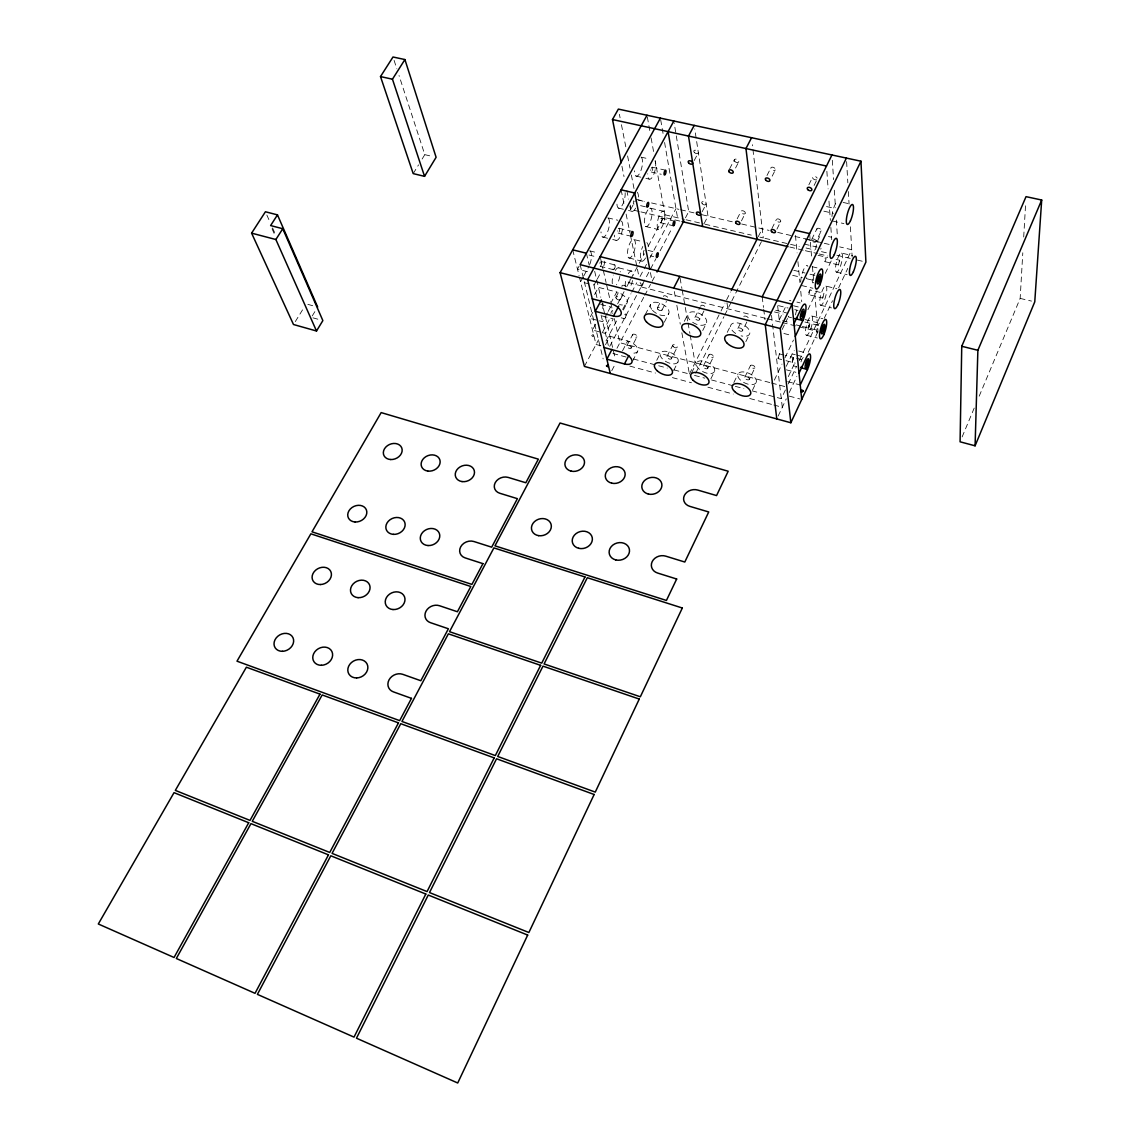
<?xml version="1.0" encoding="UTF-8"?>
<svg xmlns="http://www.w3.org/2000/svg" width="1140" height="1140" viewBox="0 0 1140 1140"><rect width="100%" height="100%" fill="white"/><g stroke="black" fill="none" stroke-linecap="round" stroke-linejoin="round"><path stroke-width="0.75" stroke-dasharray="5 3.75" d="M979.189 396.178L1020.158 298.409L1022.794 252.795M1023.706 237.006L1025.63 203.675M962.131 436.905L974.415 407.578M778.178 416.014L786.286 398.815M789.265 392.502L796.86 376.414M808.246 352.26L818.107 331.327M824.177 318.445L832.528 300.746M838.598 287.864L847.79 268.356M788.31 376.613L793.426 365.826A10.075 2.636 -74.5 0 0 795.022 361.651M785.403 389.966L781.285 398.672L752.372 390.92M788.267 383.924L796.433 366.638M799.268 360.653L851.723 249.703L839.681 246.881M786.272 366.31L792.158 353.913A10.075 2.636 -74.5 0 1 794.267 350.678M774.331 380.147L781.983 364.102M785.047 357.689L793.469 340.034M807.932 309.695L816.981 290.743M825.274 273.372L831.302 260.732M752.543 390.051L756.048 382.755A10.032 5.258 25 0 0 744.962 372.096A10.032 5.258 25 0 0 740.273 379.948A10.032 5.258 25 0 0 756.048 382.755M782.183 329.517L787.484 318.488M749.322 379.406A2.508 1.311 25 0 0 746.543 376.742A2.508 1.311 25 0 0 745.389 378.708A2.508 1.311 25 0 0 749.322 379.406L754.922 367.835A2.494 1.325 25 0 0 752.158 365.171A2.494 1.325 25 0 0 750.989 367.151A2.494 1.325 25 0 0 754.922 367.835M815.998 241.666A2.408 1.439 24.3 0 0 813.39 238.972A2.408 1.439 24.3 0 0 812.136 241.138A2.408 1.439 24.3 0 0 815.998 241.666L821.185 230.95A2.408 1.454 24.3 0 0 818.591 228.257A2.408 1.454 24.3 0 0 817.337 230.437A2.408 1.454 24.3 0 0 821.185 230.95M779.233 319.969L786.13 305.719M744.833 377.169L750.448 365.612M811.68 239.528L816.881 228.827M733.861 382.541L738.107 373.82M745.845 341.644L749.507 334.205M742.539 330.743A2.594 1.411 25.4 0 0 739.646 327.935A2.594 1.411 25.4 0 0 738.464 330.073A2.594 1.411 25.4 0 0 742.539 330.743L746.899 321.865M814.102 185.45L817.166 179.208M710.847 378.865L714.409 371.668A9.918 5.173 25.9 0 0 703.252 361.052A9.918 5.173 25.9 0 0 698.948 368.933A9.918 5.173 25.9 0 0 714.409 371.668M737.894 328.434L740.815 322.52M808.859 184.808L812.706 177.013M707.741 368.348A2.48 1.297 25.9 0 0 704.947 365.698A2.48 1.297 25.9 0 0 703.879 367.664A2.48 1.297 25.9 0 0 707.741 368.348L713.426 356.906A2.48 1.311 25.8 0 0 710.648 354.255A2.48 1.311 25.8 0 0 709.579 356.25A2.48 1.311 25.8 0 0 713.426 356.906M776.924 229.154L780.686 221.588A2.38 1.425 25.4 0 0 778.064 218.909A2.38 1.425 25.4 0 0 776.91 221.089A2.38 1.425 25.4 0 0 780.686 221.588M727.235 332.395L730.925 324.971M703.309 366.125L708.995 354.711M771.894 228.556L776.411 219.479M689.415 374.034L720.238 312.545M721.036 310.964L724.983 303.083M726.565 299.934L730.526 292.025M758.257 236.692L762.218 228.798M691.61 372.866L696.64 362.819M695.699 373.207L723.957 316.678M724.741 315.096L731.025 302.513M731.809 300.946L762.503 239.514M702.725 330.514L706.43 323.147A10.274 5.558 26.4 0 0 694.844 311.975A10.274 5.558 26.4 0 0 690.47 320.54A10.274 5.558 26.4 0 0 706.43 323.147M673.669 370.514L678.001 361.964A9.833 5.102 26.6 0 0 666.8 351.405A9.833 5.102 26.6 0 0 662.825 359.285A9.833 5.102 26.6 0 0 678.001 361.964M699.533 319.727A2.565 1.382 26.4 0 0 696.625 316.934A2.565 1.382 26.4 0 0 695.543 319.086A2.565 1.382 26.4 0 0 699.533 319.727L705.446 308.042M772.193 176.144L775.314 169.974A2.465 1.525 25.9 0 0 772.592 167.167A2.465 1.525 25.9 0 0 771.41 169.518A2.465 1.525 25.9 0 0 775.314 169.974M671.332 358.786A2.465 1.268 26.6 0 0 668.809 356.079A2.465 1.268 26.6 0 0 667.456 357.86A2.465 1.268 26.6 0 0 671.332 358.786L677.146 347.358M741.442 220.889L745.247 213.394A2.365 1.411 26.3 0 0 742.625 210.729A2.365 1.411 26.3 0 0 741.527 212.923A2.365 1.411 26.3 0 0 745.247 213.394M694.93 317.433L700.117 307.23M766.992 175.503L770.897 167.808M684.299 321.352L688.033 314.013M666.986 356.478L672.757 345.163M737.195 218.794L741.014 211.299M656.754 360.297L660.388 353.186M664.292 322.235L668.795 313.5M661.955 310.094L666.444 301.43M735.556 168.008L738.72 161.909M657.409 307.829L661.157 300.618M729.586 168.905L734.345 159.743M632.6 361.095L637.702 351.234M704.164 223.511L707.997 216.13L694.745 128.877M645.269 314.597L650.57 304.437M631.104 348.085A2.437 1.254 27.4 0 0 628.567 345.392A2.437 1.254 27.4 0 0 627.299 347.173A2.437 1.254 27.4 0 0 631.104 348.085L637.004 336.785A2.422 1.268 27.4 0 0 634.41 334.205A2.422 1.268 27.4 0 0 633.142 336.001A2.422 1.268 27.4 0 0 636.932 336.899M702.154 211.741L706.016 204.331M611.753 370.714L615.372 363.788M622.511 350.863L627.67 340.988A9.747 5.016 27.4 0 1 637.859 349.211A9.747 5.016 27.4 0 1 630.292 352.716M626.815 345.791L632.657 334.618M616.982 348.27L643.872 297.055M644.699 295.488L650.484 284.444M652.137 281.295L656.212 273.557M685.468 217.826L688.717 211.627L674.139 122.764M623.366 310.023L627.171 302.827M605.511 344.722L609.957 336.3L627.67 340.988M609.729 346.375L655.999 258.623M660.131 250.772L671.759 228.727M606.024 340.889L617.652 318.901M622.639 309.482L630.947 293.764M631.774 292.196L636.761 282.777M640.067 276.521L646.594 264.181M649.857 258.011L675.977 208.648M607.378 312.873L602.69 321.694L599.412 320.839M608.161 311.405L610.513 306.988A9.69 3.406 -75.2 0 1 610.869 306.361M615.899 297.212L619.704 290.073M584.393 366.424L598.543 339.791M602.69 331.968L610.157 317.918M617.638 303.853L625.931 288.221M626.758 286.667L638.386 264.793M639.212 263.226L644.2 253.849M648.346 246.041L664.948 214.79L655.201 160.654M620.402 299.464L624.193 292.325M694.203 160.526L698.207 152.974M595.607 324.202L592.486 330.03L600.609 332.182M610.598 303.539L616.74 292.025A10.089 5.372 28 0 1 627.314 300.647A10.089 5.372 28 0 1 619.547 304.594M592.729 312.403L589.58 318.274L597.773 320.411M594.596 294.533L598.443 287.365L616.74 292.025M596.405 280.682L593.983 285.157L590.634 284.302M597.218 279.186L601.25 271.719M639.226 211.498L630.662 209.475L635.365 200.797M583.01 277.291L580.574 281.751L588.952 283.874M583.822 275.794L588.682 266.874M579.106 266.161L577.467 269.154L589.295 272.132M413.207 173.622L418.551 164.873M422.128 159.03L424.793 154.655L399.029 75.525M312.246 315.908L315.865 310.023M295.317 321.565L303.496 308.327M824.79 261.602C828.338 255.83 823.023 257.327 824.79 261.602L838.527 264.936L839.71 260.248L834.337 258.965M778.292 358.615L779.404 353.828L777.936 358.573L784.448 360.283M822.752 298.067L823.949 293.279L809.913 289.888L808.716 292.253L808.716 294.661L822.61 298.067L823.892 293.265M808.93 294.619L809.984 289.873M839.524 260.191L838.456 264.964M793.326 357.49L792.115 362.32L793.711 358.088L792.186 362.335L792.229 359.456L793.554 357.533L785.517 355.466M779.261 353.842L783.95 355.053M641.051 157.135L649.316 158.987M843.087 202.421L849.485 203.846M652.194 167.195L665.504 170.202M826.557 206.568L834.494 208.349M651.268 172.012L661.243 174.278M823.864 211.171L833.397 213.337M635.992 176.087L644.243 177.968M645.895 178.353L649.187 179.108M832.784 221.06L843.942 223.611M828.452 236.522L831.673 237.263M636.149 199.343L644.699 201.353M651.539 202.948L678.913 209.333M680.623 209.732L694.303 212.938M701.855 214.691L734.616 222.343M741.712 224.01L769.115 230.408M777.708 232.417L793.255 236.037M794.922 236.436L807.049 239.258M808.702 239.642L822.567 242.891M824.291 243.29L829.464 244.502M638.158 200.042L644.841 201.595M805.41 239.101L818.192 242.093M424.793 154.655L432.872 156.55M640.566 205.656L647.249 207.224M804.313 244.088L817.081 247.081M650.698 208.264L663.523 211.27A9.505 3.206 -76.2 0 1 662.354 226.219A9.505 3.206 -76.2 0 1 657.253 223.796A9.505 3.206 -76.2 0 1 663.523 211.27M841.662 253.08A9.875 2.48 -75.2 0 1 839.567 268.399A9.875 2.48 -75.2 0 1 835.706 266.233A9.875 2.48 -75.2 0 1 841.662 253.08L852.478 255.631M664.948 214.79L684.399 219.364M686.123 219.778L703.266 223.811M704.976 224.21L751.289 235.111M759.867 237.134L763.287 237.932L752.386 144.709M764.997 238.345L799.226 246.397M806.065 248.007L814.615 250.016M821.47 251.641L828.31 253.251M836.86 255.26L852.264 258.88M857.38 260.091L864.191 261.687M1020.158 298.409L1031.515 301.088M640.937 211.897L680.352 221.203M789.792 247.024L803.6 250.287M805.339 250.7L817.423 253.55M819.161 253.964L827.797 256.001M618.521 208.107L626.815 210.073M628.482 210.458L631.788 211.242M661.499 218.125L674.395 221.174M818.064 255.274L827.697 257.54M660.601 222.756L673.484 225.806M645.782 226.546L658.592 229.596M836.318 272.075L847.12 274.655M607.82 217.854L617.851 220.248M812.136 266.689L818.606 268.228M619.077 228.257L632.529 231.491M793.782 270.308L805.04 273.016M809.984 274.184L814.844 275.353M618.165 233.116L631.589 236.365M792.685 275.324L802.318 277.647M807.063 278.83L813.518 280.383M633.911 239.557A9.533 3.32 -75.9 0 1 632.871 254.462A9.533 3.32 -75.9 0 1 627.499 252.254A9.533 3.32 -75.9 0 1 633.911 239.557L641.962 241.509M825.959 286.097A9.947 2.537 -75 0 1 823.935 301.402A9.947 2.537 -75 0 1 819.917 299.478A9.947 2.537 -75 0 1 825.959 286.097L836.86 288.748M602.718 237.063L611.054 239.101M612.721 239.5L616.056 240.312M801.691 285.527L812.991 288.278M648.019 250.387L656.113 252.353M650.356 255.816L653.591 256.614M628.981 257.968L641.849 261.145M820.601 305.221L831.459 307.9M589.75 250.871L598.158 252.952M796.903 302.086L800.152 302.884M589.038 255.032L597.46 257.127M793.426 305.762L801.605 307.786M601.065 261.473L614.588 264.836M778.421 305.62L788.125 308.042M794.737 309.638L798 310.451M618.735 267.843L631.688 271.078M811.765 315.98A10.003 2.579 -74.7 0 1 809.799 331.256A10.003 2.579 -74.7 0 1 805.624 329.56A10.003 2.579 -74.7 0 1 811.765 315.98L822.71 318.701M600.153 266.347L613.662 269.724M775.713 310.251L787.027 313.072M774.459 311.933L783.023 314.07M804.954 319.57L817.238 322.634M791.488 317.732L788.253 316.92A10.46 2.821 -74.9 0 0 788.581 316.193M804.94 322.036L819.076 325.541M782.51 320.796L790.704 322.862M628.753 282.706L641.763 285.983M796.119 324.886L800.779 326.054M802.332 326.453L817.808 330.386M765.282 318.26L641.079 286.924L640.167 282.492M766.992 318.687L780.587 322.121M782.297 322.549L797.601 326.411M799.297 326.838L818.007 331.555L814.544 291.213M806.379 335.231L817.294 337.996M783.907 333.493L792.029 335.559M798.656 351.006L806.522 353.03M600.723 304.466L610.513 306.988M792.158 353.913L795.321 354.74M796.903 355.139L803.216 356.777M796.618 358.288L802.902 359.912M621.257 317.832L624.52 318.687M786.016 360.682L795.25 363.133M793.426 365.826L796.547 366.638M786.372 369.83L795.877 372.31M602.234 332.609L605.482 333.478L613.249 318.844L600.281 315.466A9.662 3.449 -75.3 0 0 600.623 314.783M787.683 381.644L798.67 384.551M769.799 382.555L619.889 342.741L614.36 318.63M771.495 383.011L785.218 386.659M600.88 345.762L596.049 344.48L579.49 277.362M789.308 396.136L800.166 399.043M612.935 353.5L626.059 357.019M633.327 358.972L667.327 368.092M674.011 369.887L687.719 373.578M694.517 375.402L704.734 378.138M711.531 379.962L733.647 385.89M735.357 386.36L743.864 388.64M629.807 366.097L655.514 373.051M672.401 377.611L691.481 382.755M707.897 387.201L733.262 394.041M749.75 398.501L772.151 404.543M773.846 404.999L782.297 407.293L771.167 312.56M307.857 304.366L312.773 305.719M312.987 317.846L319.57 319.67M266.846 215.004L269.71 221.474M272.574 227.943L275.438 234.398M272.047 228.784L274.897 235.225M394.098 60.363L396.834 68.785M572.707 249.831L579.077 275.652M580.132 264.651L603.131 358.901M586.388 253.222L589.252 265.278M593.769 284.216L597.146 298.452M601.108 315.053L608.532 346.304M594.681 271.32L600.78 297.255M601.407 299.92L615.344 359.2M600.552 258.367L602.918 268.698M603.317 270.422L606.081 282.478M606.466 284.188L610.413 301.416M610.812 303.14L612.779 311.747M621.115 189.839L624.321 205.414M626.102 214.064L630.007 233.087M630.363 234.811L638.899 276.336M621.927 166.24L624.022 176.614M626.815 190.451L628.567 199.101M629.964 206.012L630.662 209.475M619.391 114.299L620.074 117.776M621.442 124.716L626.231 149.012M627.599 155.952L629.993 168.107M631.361 175.047L634.096 188.941M650.441 272.631L651.795 279.557M674.31 291.555L675.578 298.423M676.832 305.306L680.295 324.202M681.863 332.794L689.101 372.31M647.335 117.007L649.857 130.972M651.111 137.954L653.947 153.672M680.067 278.103L681.905 288.463M682.219 290.187L687.734 321.281M688.033 323.005L689.885 333.365M690.184 335.089L695.087 362.719M660.701 119.871L663.409 135.603M664.591 142.5L677.545 217.754M726.992 302.898L727.876 308.812M762.19 296.813L763.486 307.415M763.715 309.168L765.011 319.77M777.637 305.791L779.432 321.694M795.449 235.439L797.102 252.881M797.929 261.602L799.924 282.549M800.75 291.27L801.748 301.73M809.614 233.614L811.709 258.053M812.464 266.774L813.647 280.739M826.87 171.314L828.11 188.841M828.98 201.11L830.362 220.405M830.861 227.416L831.73 239.685M832.3 160.255L833.597 179.621M834.309 190.181L835.492 207.779M836.318 220.106L837.373 235.952M846.607 161.595L847.847 182.842M848.345 191.548L849.072 204.06M850.397 226.789L852.164 257.113M735.699 333.493A10.374 5.643 25.4 0 1 733.604 323.062A10.374 5.643 25.4 0 1 749.065 329.859A10.374 5.643 25.4 0 1 741.1 335.858M700.786 306.304A2.565 1.397 26.3 0 1 702.112 305.207A2.565 1.397 26.3 0 1 704.819 306.375M743.807 316.493A2.579 1.425 25.4 0 1 745.945 316.208A2.579 1.425 25.4 0 1 748.196 317.746M608.447 218.339A9.961 3.605 -76.2 0 1 606.665 233.871A9.961 3.605 -76.2 0 1 601.022 231.89M621.2 221.046A9.989 3.548 -76.2 0 1 620.36 236.336A9.989 3.548 -76.2 0 1 614.417 235.139M615.272 270.465A9.59 3.377 -75.6 0 1 620.288 271.918M619.875 276.308A9.59 3.377 -75.6 0 1 616.469 284.829M612.308 283.703A9.59 3.377 -75.6 0 1 613.306 275.054M628.268 273.714A9.619 3.334 -75.6 0 1 633.199 275.139M632.572 280.511A9.619 3.334 -75.6 0 1 629.38 288.092M625.205 286.354A9.619 3.334 -75.6 0 1 626.031 279.272M646.808 242.678A9.562 3.277 -75.9 0 1 648.247 246.81M645.525 257.968A9.562 3.277 -75.9 0 1 640.623 259.222A9.562 3.277 -75.9 0 1 642.775 246.482M625.148 192.717A9.904 3.534 -76.6 0 1 621.457 206.511A9.904 3.534 -76.6 0 1 616.911 203.69M637.217 192.304A9.932 3.477 -76.5 0 1 638.386 198.274M635.635 208.136A9.932 3.477 -76.5 0 1 630.278 205.1M641.35 157.349A9.847 3.463 -76.9 0 1 639.953 172.81A9.847 3.463 -76.9 0 1 634.467 170.758M655.087 161.025A9.875 3.406 -76.8 0 1 652.736 176.501A9.875 3.406 -76.8 0 1 647.72 173.764M649.658 208.264A9.476 3.249 -76.2 0 1 651.026 219.507A9.476 3.249 -76.2 0 1 644.67 224.922A9.476 3.249 -76.2 0 1 648.119 209.575M602.946 303.496A9.662 3.449 -75.3 0 1 602.177 310.536M590.093 251.057A10.018 3.691 -75.9 0 1 589.394 265.421M604.77 261.16A10.046 3.634 -75.8 0 1 603.117 267.943M644.057 254.149A2.394 0.812 -75.9 0 1 643.345 253.08A2.394 0.812 -75.9 0 1 644.114 250.244M634.082 204.017A2.48 0.869 -76.5 0 1 633.341 203.305A2.48 0.869 -76.5 0 1 633.697 200.825M651.268 168.307A2.465 0.855 -76.8 0 1 652.721 168.093A2.465 0.855 -76.8 0 1 651.581 171.869A2.465 0.855 -76.8 0 1 650.84 169.689M800.707 281.951A10.388 2.764 -75.2 0 1 803.7 269.411A10.388 2.764 -75.2 0 1 807.89 266.347M806.707 277.733A10.388 2.764 -75.2 0 1 806.393 278.702M815.627 249.603A10.331 2.708 -75.4 0 1 818.52 238.773A10.331 2.708 -75.4 0 1 822.239 235.225M821.056 248.263A10.331 2.708 -75.4 0 1 820.743 249.161M831.944 216.529A10.274 2.651 -75.6 0 1 837.758 201.239M789.45 300.618A10.46 2.821 -74.9 0 1 790.847 300.903M816.525 179.735A2.48 1.553 24.8 0 1 813.005 178.538A2.48 1.553 24.8 0 1 813.875 176.372A2.48 1.553 24.8 0 1 817.166 178.139M800.978 361.921A5.045 1.297 -74.4 0 1 803.672 357.533M817.922 332.281A5.016 1.268 -74.7 0 1 816.796 329.503A5.016 1.268 -74.7 0 1 819.404 323.204M813.661 282.421A5.201 1.354 -75.1 0 1 812.435 279.528A5.201 1.354 -75.1 0 1 815.057 272.945M795.506 314.925A5.244 1.397 -74.9 0 1 797.957 308.285M663.352 296.414A2.537 1.382 27.2 0 1 665.589 295.887A2.537 1.382 27.2 0 1 667.969 297.853M621.984 286.482A2.508 1.354 28 0 1 623.053 285.242A2.508 1.354 28 0 1 625.789 286.368M630.206 279.257A2.408 0.827 -75.6 0 1 628.667 282.706A2.408 0.827 -75.6 0 1 628.71 279.214M643.06 283.675A2.408 0.827 -75.5 0 1 641.421 285.841A2.408 0.827 -75.5 0 1 641.905 282.136M610.912 313.429A2.422 0.855 -75.2 0 1 611.753 311.12A2.422 0.855 -75.2 0 1 612.721 310.778M612.764 312.944A2.422 0.855 -75.2 0 1 612.636 313.415M618.464 228.769A2.494 0.884 -76.2 0 1 619.676 229.596A2.494 0.884 -76.2 0 1 618.365 233.03A2.494 0.884 -76.2 0 1 617.68 230.85M601.336 261.53A2.508 0.912 -75.8 0 1 601.25 264.908A2.508 0.912 -75.8 0 1 599.64 265.919A2.508 0.912 -75.8 0 1 600.338 262.171M808.16 327.137L808.531 328.007L809.372 326.753L809.885 323.375L808.402 328.021L809.742 323.204L808.16 327.137M591.674 335.545C593.669 338.894 594.767 332.296 591.674 335.545M652.493 310.294A10.175 5.472 27.2 0 0 668.51 313.97A10.175 5.472 27.2 0 0 658.079 302.556A10.175 5.472 27.2 0 0 652.493 310.294M702.226 203.704A2.337 1.382 27.3 0 0 705.945 204.445A2.337 1.382 27.3 0 0 703.58 201.709A2.337 1.382 27.3 0 0 702.226 203.704M734.73 161.296A2.437 1.511 27 0 0 738.635 162.037A2.437 1.511 27 0 0 736.212 159.144A2.437 1.511 27 0 0 734.73 161.296M694.303 152.389A2.422 1.482 28 0 0 698.136 153.102A2.422 1.482 28 0 0 695.685 150.224A2.422 1.482 28 0 0 694.303 152.389M661.385 221.887A2.38 0.798 -76.2 0 0 661.67 218.153A2.38 0.798 -76.2 0 0 660.103 221.288A2.38 0.798 -76.2 0 0 661.385 221.887M673.213 346.56A2.451 1.282 26.6 0 0 677.075 347.472A2.451 1.282 26.6 0 0 674.567 344.764A2.451 1.282 26.6 0 0 673.213 346.56M657.88 309.31A2.551 1.368 27.2 0 0 661.884 310.222A2.551 1.368 27.2 0 0 659.276 307.373A2.551 1.368 27.2 0 0 657.88 309.31M616.412 298.68A2.522 1.339 28 0 0 620.345 299.578A2.522 1.339 28 0 0 617.695 296.742A2.522 1.339 28 0 0 616.412 298.68M625.361 317.718A2.422 0.841 -75.2 0 0 625.603 313.999A2.422 0.841 -75.2 0 0 623.965 317.305A2.422 0.841 -75.2 0 0 625.361 317.718M614.531 268.769A2.522 0.898 -75.7 0 0 614.774 264.851A2.522 0.898 -75.7 0 0 613.064 268.228A2.522 0.898 -75.7 0 0 614.531 268.769"/><path stroke-width="1.5" d="M961.747 346.275L960.08 441.807L975.085 445.811L1034.764 301.844L1041.689 200.027L1026.028 196.65L961.747 346.275L977.878 350.279L975.085 445.811M977.878 350.279L1041.689 200.027M647.021 115.254L560.096 272.674L584.393 366.424L790.847 422.755L865.901 262.1L860.957 161.21L618.365 109.098L612.494 119.543L621.229 162.778M800.237 384.964L807.505 369.503A10.103 2.579 -74.4 0 0 810.554 355.837A10.103 2.579 -74.4 0 0 806.365 357.589L799.04 373.151M795.278 336.386L802.831 320.568A10.502 2.764 -74.8 0 0 805.98 306.304A10.502 2.764 -74.8 0 0 801.605 307.786L793.981 323.689M790.847 422.755L780.259 328.519L860.957 161.21M846.407 158.075L765.254 324.715L776.81 418.922M762.19 296.813L831.944 154.969M731.31 290.443L757.473 238.274M673.683 288.121L679.768 276.379M751.573 137.712L745.959 148.542L756.96 239.286M611.981 349.424L606.851 359.185L624.449 363.945L628.838 355.523M657.025 272.004L683.843 220.918M601.407 299.92L595.294 311.32L613.462 316.051L618.792 306.019M694.217 125.386L688.503 136.059L702.639 226.461M673.854 121.011L587.642 279.671L610.299 373.493M660.402 118.133L580.132 264.651L771.167 312.56M424.55 176.344L436.107 157.306L404.914 59.551L393.001 57L380.503 76.58L413.207 173.622L424.55 176.344L392.459 79.201L404.914 59.551M316.507 330.999L322.862 320.596L282.763 228.727L270.608 225.563L277.476 214.876L265.421 211.769L251.598 233.144L293.493 324.515L316.507 330.999L275.866 239.514L251.598 233.144M275.866 239.514L282.763 228.727M612.494 119.543L826.486 166.041M380.503 76.58L392.459 79.201M621.115 189.839L634.738 193.002L649.757 269.168M794.951 230.209L809.614 233.614M682.062 221.602L788.053 246.625M572.707 249.831L586.388 253.222M600.153 256.642L791.986 304.195L801.719 399.47M794.723 318.544L802.831 320.568M560.096 272.674L780.259 328.519M592.273 298.822L610.598 303.539A10.117 5.33 28 0 1 621.215 312.175A10.117 5.33 28 0 1 613.462 316.051M801.249 367.864L807.505 369.503M604.029 347.529L621.77 352.274A9.776 4.973 27.4 0 1 632.002 360.496A9.776 4.973 27.4 0 1 624.449 363.945M277.476 214.876L317.675 307.073M668.083 131.627L683.316 221.901M801.862 366.467A5.045 1.297 -74.4 0 1 800.85 367.194M796.832 317.533A5.244 1.397 -74.9 0 1 796.333 317.974M801.263 315.794C804.156 318.359 803.287 305.563 801.263 315.794M806.023 365.142C808.716 367.451 808.06 355.253 806.023 365.142M818.093 280.583C820.814 283.447 820.202 270.322 818.093 280.583M822.225 330.671C824.719 333.336 824.348 320.81 822.239 330.543M606.551 365.926C608.418 367.479 609.615 366.453 606.551 365.94C608.19 364.23 609.786 365.057 606.58 365.783M803.273 391.049C800.323 394.739 800.679 387.643 803.273 391.049M527.678 935.071L457.724 1083L356.478 1038.198L428.255 895.028L527.678 935.071M594.139 794.495L528.875 932.52L429.495 892.563L496.555 758.77L594.139 794.495M639.269 699.062L595.265 792.101L497.71 756.461L542.982 666.145L639.269 699.062M682.318 608.005L640.338 696.782L544.094 663.95L587.314 577.709L682.318 608.005M676.676 579.02L666.43 600.452L494.974 545.846L560.039 423.011L728.175 471.233L716.561 495.572L697.709 490.058A10.246 8.536 -11.2 0 0 684.385 495.444A10.246 8.536 -11.2 0 0 689.814 506.359L708.724 511.974L684.798 562.034L665.746 556.149A10.417 8.864 -12.7 0 0 652.18 561.635A10.417 8.864 -12.7 0 0 657.581 573.035L676.676 579.02M425.819 894.045L354.013 1037.115L257.398 994.365L330.799 855.784L425.819 894.045M494.176 757.901L427.058 891.58L332.068 853.39L400.767 723.701L494.176 757.901M540.631 665.347L495.33 755.592L401.95 721.463L448.376 633.826L540.631 665.347M584.991 576.968L541.728 663.138L449.516 631.674L493.891 547.898L584.991 576.968M328.477 854.857L255.032 993.325L176.329 958.498L250.957 823.636L328.477 854.857M398.473 722.874L329.745 852.464L252.254 821.313L322.178 694.944L398.473 722.874M411.469 698.364L399.67 720.637L236.992 661.186L310.864 533.819L470.806 586.501L457.411 611.753L439.484 605.725A10.274 8.692 -24.5 0 0 426.032 611.168A10.274 8.692 -24.5 0 0 430.421 622.654L448.391 628.767L420.831 680.737L402.733 674.324A10.488 8.992 -28.1 0 0 389.039 679.868A10.488 8.992 -28.1 0 0 393.343 691.852L411.469 698.364M482.933 563.644L471.917 584.407L312.004 531.824L381.159 412.595L538.351 459.149L525.839 482.761L508.241 477.432A9.918 8.137 -19.3 0 0 495.23 482.676A9.918 8.137 -19.3 0 0 499.762 493.25L517.403 498.665L491.668 547.186L473.898 541.514A10.103 8.422 -21.7 0 0 460.674 546.858A10.103 8.422 -21.7 0 0 465.12 557.888L482.933 563.644M248.719 822.738L174.049 957.486L98.311 923.984L174.035 792.656L248.719 822.738M319.984 694.132L250.016 820.415L175.332 790.39L246.383 667.199L319.984 694.132M648.404 494.062A10.146 8.408 -13 0 0 661.77 483.702A10.146 8.408 -13 0 0 645.397 479.812A10.146 8.408 -13 0 0 648.404 494.062M615.728 559.911A10.303 8.721 -14.8 0 0 629.38 549.252A10.303 8.721 -14.8 0 0 612.836 545.077A10.303 8.721 -14.8 0 0 615.728 559.911M578.664 548.297A10.203 8.579 -16.5 0 0 592.273 537.752A10.203 8.579 -16.5 0 0 575.985 533.648A10.203 8.579 -16.5 0 0 578.664 548.297M611.71 483.175A10.046 8.279 -14.6 0 0 625.034 472.915A10.046 8.279 -14.6 0 0 608.917 469.096A10.046 8.279 -14.6 0 0 611.71 483.175M571.126 471.134A9.947 8.151 -16.2 0 0 584.407 460.988A9.947 8.151 -16.2 0 0 568.561 457.24A9.947 8.151 -16.2 0 0 571.126 471.134M538.65 535.658A10.103 8.436 -18.2 0 0 551.048 524.186A10.103 8.436 -18.2 0 0 534.461 521.664A10.103 8.436 -18.2 0 0 538.65 535.658M462.028 481.579A9.833 7.994 -20.6 0 0 474.254 470.521A9.833 7.994 -20.6 0 0 458.323 468.212A9.833 7.994 -20.6 0 0 462.028 481.579M428.027 545.547A10.003 8.265 -23 0 0 439.299 533.249A10.003 8.265 -23 0 0 422.741 532.252A10.003 8.265 -23 0 0 428.027 545.547M393.414 534.361A9.932 8.123 -24 0 0 404.7 522.191A9.932 8.123 -24 0 0 388.355 521.222A9.932 8.123 -24 0 0 393.414 534.361M427.728 471.062A9.761 7.866 -21.7 0 0 439.94 460.132A9.761 7.866 -21.7 0 0 424.223 457.867A9.761 7.866 -21.7 0 0 427.728 471.062M390.721 459.534A9.69 7.724 -22.8 0 0 401.736 447.863A9.69 7.724 -22.8 0 0 385.805 447.08A9.69 7.724 -22.8 0 0 390.721 459.534M355.124 521.992A9.861 7.98 -25.1 0 0 366.41 509.951A9.861 7.98 -25.1 0 0 350.293 509.024A9.861 7.98 -25.1 0 0 355.124 521.992M392.986 609.544A10.189 8.536 -25.8 0 0 404.543 596.875A10.189 8.536 -25.8 0 0 387.799 595.693A10.189 8.536 -25.8 0 0 392.986 609.544M356.592 677.944A10.402 8.806 -29.2 0 0 367.08 663.979A10.402 8.806 -29.2 0 0 349.823 664.278A10.402 8.806 -29.2 0 0 356.592 677.944M321.38 665.29A10.331 8.65 -30 0 0 331.882 651.481A10.331 8.65 -30 0 0 314.825 651.795A10.331 8.65 -30 0 0 321.38 665.29M358.088 597.659A10.117 8.379 -26.8 0 0 369.645 585.119A10.117 8.379 -26.8 0 0 353.115 583.979A10.117 8.379 -26.8 0 0 358.088 597.659M320.468 584.535A10.046 8.222 -27.7 0 0 330.714 571.34A10.046 8.222 -27.7 0 0 314.099 571.796A10.046 8.222 -27.7 0 0 320.468 584.535M282.421 651.311A10.26 8.479 -30.8 0 0 292.966 637.673A10.26 8.479 -30.8 0 0 276.137 638.001A10.26 8.479 -30.8 0 0 282.421 651.311M646.451 321.879A10.217 5.415 27.2 0 0 662.511 325.613A10.217 5.415 27.2 0 0 652.009 314.213A10.217 5.415 27.2 0 0 646.451 321.879M657.039 370.628A9.861 5.059 26.6 0 0 672.23 373.364A9.861 5.059 26.6 0 0 660.972 362.819A9.861 5.059 26.6 0 0 657.039 370.628M693.234 380.389A9.961 5.13 25.9 0 0 708.709 383.183A9.961 5.13 25.9 0 0 697.495 372.595A9.961 5.13 25.9 0 0 693.234 380.389M684.513 332.253A10.303 5.5 26.4 0 0 700.501 334.932A10.303 5.5 26.4 0 0 688.859 323.76A10.303 5.5 26.4 0 0 684.513 332.253M727.32 343.368A10.417 5.6 25.5 0 0 743.665 346.118A10.417 5.6 25.5 0 0 732.08 334.889A10.417 5.6 25.5 0 0 727.32 343.368M734.63 391.547A10.06 5.216 25.1 0 0 750.433 394.411A10.06 5.216 25.1 0 0 739.29 383.767A10.06 5.216 25.1 0 0 734.63 391.547M736.198 223.397A2.365 1.397 26.3 0 0 739.917 223.882A2.365 1.397 26.3 0 0 737.267 221.231A2.365 1.397 26.3 0 0 736.198 223.397M696.811 214.064A2.351 1.382 27.3 0 0 700.544 214.819A2.351 1.382 27.3 0 0 698.164 212.097A2.351 1.382 27.3 0 0 696.811 214.064M729.187 171.969A2.451 1.496 27 0 0 733.106 172.724A2.451 1.496 27 0 0 730.669 169.832A2.451 1.496 27 0 0 729.187 171.969M688.688 162.935A2.422 1.468 28 0 0 692.536 163.675A2.422 1.468 28 0 0 690.071 160.797A2.422 1.468 28 0 0 688.688 162.935M657.623 256.5A2.394 0.798 -75.8 0 0 657.908 252.767A2.394 0.798 -75.8 0 0 656.312 255.973A2.394 0.798 -75.8 0 0 657.623 256.5M648.076 206.326A2.494 0.855 -76.4 0 0 648.361 202.407A2.494 0.855 -76.4 0 0 646.722 205.685A2.494 0.855 -76.4 0 0 648.076 206.326M674.253 224.936A2.38 0.784 -76.1 0 0 674.567 221.189A2.38 0.784 -76.1 0 0 672.999 224.352A2.38 0.784 -76.1 0 0 674.253 224.936M665.375 174.163A2.48 0.841 -76.7 0 0 665.674 170.231A2.48 0.841 -76.7 0 0 664.05 173.451A2.48 0.841 -76.7 0 0 665.375 174.163M819.731 285.114A10.431 2.693 -75.1 0 0 821.84 268.997A10.431 2.693 -75.1 0 0 815.485 282.962A10.431 2.693 -75.1 0 0 819.731 285.114M823.793 334.79A10.032 2.522 -74.7 0 0 825.844 319.485A10.032 2.522 -74.7 0 0 819.717 333.122A10.032 2.522 -74.7 0 0 823.793 334.79M837.857 304.822A9.975 2.48 -74.9 0 0 839.966 289.503A9.975 2.48 -74.9 0 0 833.939 302.927A9.975 2.48 -74.9 0 0 837.857 304.822M834.337 254.519A10.36 2.636 -75.3 0 0 836.504 238.388A10.36 2.636 -75.3 0 0 830.248 252.111A10.36 2.636 -75.3 0 0 834.337 254.519M850.469 220.718A10.303 2.579 -75.5 0 0 852.692 204.573A10.303 2.579 -75.5 0 0 846.55 218.054A10.303 2.579 -75.5 0 0 850.469 220.718M853.418 271.69A9.904 2.422 -75.1 0 0 855.57 256.343A9.904 2.422 -75.1 0 0 849.656 269.539A9.904 2.422 -75.1 0 0 853.418 271.69M771.638 231.677A2.394 1.411 25.4 0 0 775.414 232.175A2.394 1.411 25.4 0 0 772.792 229.511A2.394 1.411 25.4 0 0 771.638 231.677M765.938 180.305A2.465 1.511 26 0 0 769.842 180.775A2.465 1.511 26 0 0 767.12 177.954A2.465 1.511 26 0 0 765.938 180.305M807.804 189.639A2.494 1.539 24.8 0 0 811.794 190.123A2.494 1.539 24.8 0 0 809.072 187.302A2.494 1.539 24.8 0 0 807.804 189.639M807.305 366.368A5.045 1.282 -74.4 0 0 808.317 358.715A5.045 1.282 -74.4 0 0 805.196 365.626A5.045 1.282 -74.4 0 0 807.305 366.368M823.451 331.996A5.016 1.268 -74.7 0 0 824.491 324.316A5.016 1.268 -74.7 0 0 821.427 331.113A5.016 1.268 -74.7 0 0 823.451 331.996M819.375 282.107A5.216 1.354 -75.1 0 0 820.444 274.028A5.216 1.354 -75.1 0 0 817.266 280.982A5.216 1.354 -75.1 0 0 819.375 282.107M802.603 317.219A5.244 1.382 -74.8 0 0 803.643 309.154A5.244 1.382 -74.8 0 0 800.394 316.236A5.244 1.382 -74.8 0 0 802.603 317.219M632.443 235.439A2.508 0.869 -76.1 0 0 632.7 231.52A2.508 0.869 -76.1 0 0 631.033 234.84A2.508 0.869 -76.1 0 0 632.443 235.439"/></g></svg>
